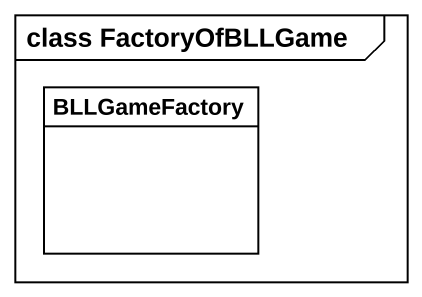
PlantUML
@startuml
mainframe class FactoryOfBLLGame
hide circle
hide empty members
class BLLGameFactory
@enduml
